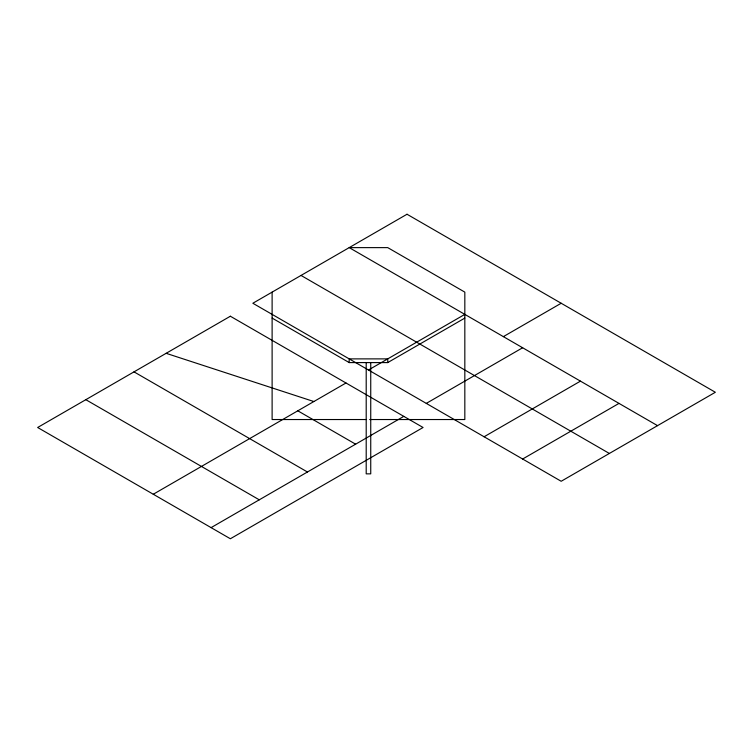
<?xml version="1.0" encoding="UTF-8"?>
<svg xmlns="http://www.w3.org/2000/svg" width="753" height="753" viewBox="0 0 753 753"><rect width="100%" height="100%" fill="white"/><g stroke="black" fill="none" stroke-linecap="round" stroke-linejoin="round"><path stroke-width="1.13" d="M153.273 494.25L345.985 382.995M368.471 370.005L464.827 314.377M272.115 318.086L349.204 362.588L387.739 362.588L464.827 318.086M503.371 336.629L561.183 303.252M211.094 527.627L403.796 416.371M426.283 403.392L522.638 347.754M484.094 436.768L580.45 381.14M522.638 459.019L618.994 403.392M366.118 419.534L272.115 419.534L272.115 292.126M369.648 419.534L464.827 419.534L464.827 292.126L387.739 247.624L349.204 247.624L657.538 425.643M166.121 353.317L313.869 401.537M301.021 275.438L609.356 453.457M297.811 410.809L355.623 444.185M134.006 371.86L307.45 471.999M85.823 399.683L259.267 499.813M387.739 362.588L387.739 358.88L349.204 358.88L349.204 362.588M370.74 362.588L370.74 473.853L366.203 473.853L366.203 362.588M230.362 316.232L37.65 427.497L230.362 538.753L423.073 427.497L230.362 316.232M407.015 214.247L252.848 303.252L561.183 481.271L715.35 392.266L407.015 214.247"/></g></svg>
